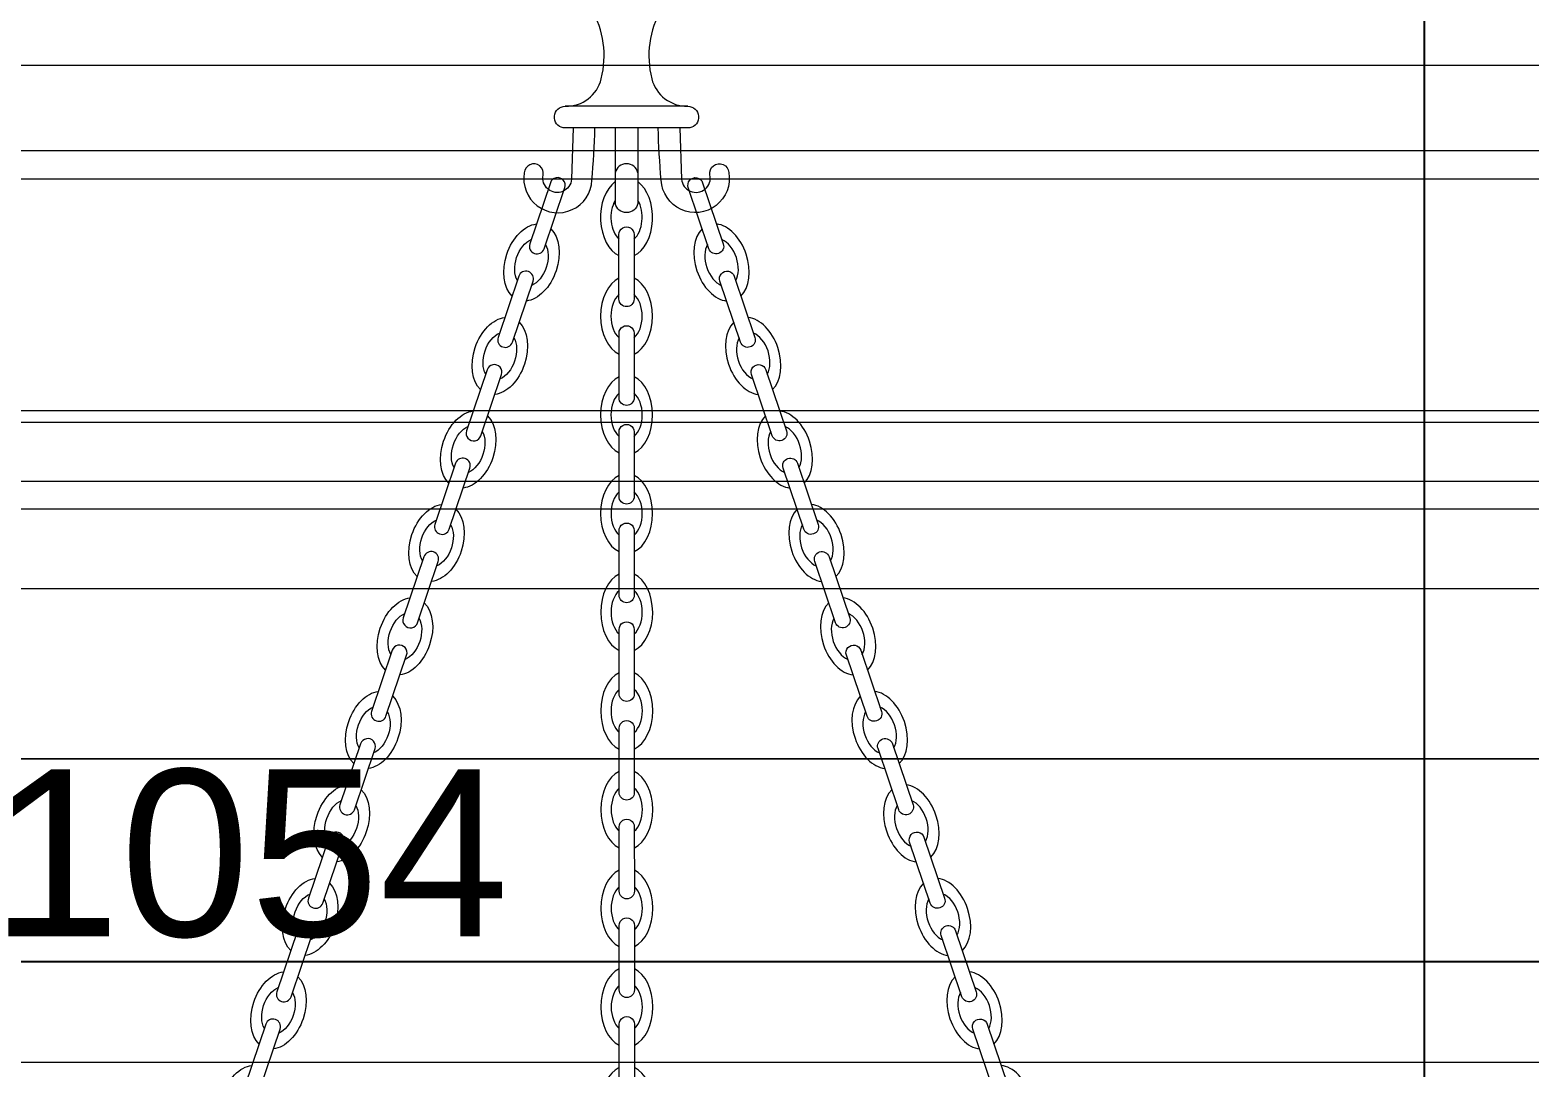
# Model space of a CAD drawing. Header units: inches. Extents: x 230831 to 416194, y 441295 to 526666.
# Drawn here: x 257792.5 to 258188.3, y 452335.7 to 452609.5 of the extents above; entities that cross this region are included whole.
import ezdxf

# ---------------------------------------------------------------- set-up
doc = ezdxf.new("R2010")
doc.units = ezdxf.units.IN
doc.header["$MEASUREMENT"] = 0
for name, color, linetype in [('A-DIMESNION-1', 7, 'Continuous'), ('CQ Grg Gypsum', 41, 'Continuous'), ('CQ Light Elevation', 4, 'Continuous'), ('CQ section wall', 3, 'Continuous'), ('CQ SPOT DETAIL DIMENSION', 9, 'Continuous'), ('xref grd floor$2$CQ Wall hatch_CHB', 8, 'Continuous')]:
    doc.layers.add(name, color=color, linetype=linetype)
doc.layers.add('CQ gypsum 2', color=42, linetype='Continuous', lineweight=0)
doc.layers.add('CQ Gypsum Hatch', color=8, linetype='Continuous', lineweight=20)
doc.styles.get("Standard").update_dxf_attribs({"font": 'arial.ttf'})
doc.dimstyles.new('chester 15', dxfattribs={"dimscale": 0.15, "dimtxt": 150, "dimasz": 100, "dimexe": 100, "dimexo": 0, "dimgap": 80, "dimtad": 1, "dimdec": 0, "dimzin": 0, "dimdsep": 46, "dimtxsty": 'Standard', "dimblk": 'DOT', "dimcen": 100, "dimclrd": 1, "dimclre": 1, "dimclrt": 3, "dimadec": 0, "dimazin": 0, "dimtfac": 1, "dimtdec": 0, "dimtofl": 0, "dimtmove": 0, "dimatfit": 3, "dimfxl": 1, "dimtolj": 1, "dimtzin": 0, "dimlwd": -1, "dimarcsym": 0})
doc.dimstyles.new('CQ Anno', dxfattribs={"dimscale": 40, "dimtxt": 2.2, "dimasz": 200, "dimexe": 1, "dimexo": 0.5, "dimgap": 0.5, "dimtad": 1, "dimrnd": 1, "dimdsep": 46, "dimtxsty": 'Standard', "dimblk": 'DOTSMALL', "dimcen": 0.0025, "dimdle": 0.5, "dimclrd": 8, "dimclre": 8, "dimclrt": 53, "dimazin": 2, "dimtfac": 1, "dimtix": 1, "dimtmove": 1, "dimatfit": 0, "dimfxl": 50, "dimtolj": 1, "dimtzin": 0, "dimlwd": -1, "dimarcsym": 1})

# ---------------------------------------------------------------- blocks, each defined once
blk = doc.blocks.new('section c and d')
at = {"layer": 'xref grd floor$2$CQ Wall hatch_CHB', "extrusion": (-2.772420434295382e-08, -3.397086406510971e-09, 0.9999999999999997)}
h = blk.add_hatch(dxfattribs=at)
h.set_pattern_fill('AR-CONC', color=256, scale=10, angle=-13.97142328298568, style=0)
h.set_pattern_definition([(36.02857671701432, (-139.3556818018742, 1.243151257490035e-12), (68.08902030313811, -23.40695012282138), [7.5, -82.5]), (341.0285767170143, (-139.3556818018742, 1.243151257490035e-12), (4.696115536243854, 76.34393155101377), [6, -66]), (86.48002117701432, (-133.6815968482897, -1.95057909910514), (72.78513543292053, 52.93698073081792), [6.374019199999999, -70.1142112]), (32.21277671701431, (-134.5269233425438, 19.40832532037465), (99.57057156855136, -41.82951326026698), [11.25, -123.75]), (82.66421220701432, (-126.2293796823606, 15.92253007405553), (114.2200327004979, 71.963769638355), [9.5610342, -105.171376]), (337.2127407070143, (-134.5269233425438, 19.40832532037465), (114.2200326282029, 71.96376960434766), [9, -99.0000001]), (7.028576717014317, (-126.0299502971898, 12.14186476061622), (48.20408439676903, -53.482391937558), [7.5, -82.5]), (312.0285767170143, (-126.0299502971898, 12.14186476061622), (41.11958765836167, 64.49518506525843), [6, -66]), (57.48002145701431, (-122.0129432920685, 7.684998795660059), (89.32367130771905, 11.0127931513372), [6.374019000000001, -70.1142112]), (23.52857671701431, (-139.3556818018742, 1.243151257490035e-12), (9.217332202968066, 32.01097604041664), [0, -65.19999999999999, 0, -67, 0, -66.25]), (353.5285767170143, (-139.3556818018742, 1.243151257490035e-12), (35.05129027384105, 31.92285780031193), [0, -38.2, 0, -63.7, 0, -25.25]), (313.5285767170143, (-160.9959645340905, 5.384065682154374), (51.25843738430945, -15.07725946313946), [0, -25, 0, -78, 0, -103.5]), (303.5285767170143, (-170.7001271942772, 7.798444911819455), (59.01024838598841, -4.365975426402727), [0, -32.5, 0, -51.8, 0, -73.5])])
h.paths.add_polyline_path([(248875.6379114118, 453817.1762365347), (248875.6379114118, 453567.1762365347), (245808.1390208977, 453567.1762365347), (245808.1390208977, 453817.1762365347)])
h.paths.add_polyline_path([(248875.6379114117, 449317.1762365347), (248875.6379114118, 449117.1762365347), (245808.1390208977, 449117.1762365347), (245808.1390208977, 449317.1762365347)])
blk = doc.blocks.new('gf-19 section ceiling c and d')
at = {"layer": 'CQ Gypsum Hatch'}
h = blk.add_hatch(dxfattribs=at)
h.set_pattern_fill('ANSI31', color=256, scale=50, angle=166.0285767170143, style=0)
h.set_pattern_definition([(211.0285767170143, (40770.3055148228, 22438.25428829005), (3.221659560689484, -5.355689467754646), [])])
h.paths.add_polyline_path([(290580.2555056186, 477757.3129620503), (290560.2553744273, 477757.3129620503), (290560.2553744273, 477712.313894068), (290580.2555056186, 477712.313894068)])
h.paths.add_polyline_path([(292014.2551291987, 477757.3130545883), (291994.2549980073, 477757.3130545883), (291994.2549980073, 477712.313986606), (292014.2551291987, 477712.313986606)])
edge = h.paths.add_edge_path()
edge.add_arc((291752.7471168555, 477995.3529881806), 175, 0, 90)
edge.add_line((291752.8011449613, 478170.3529798404), (290821.7400454096, 478170.3521139577))
edge.add_line((291927.747123278, 477757.3138323158), (291927.7471168555, 477995.3529881805))
edge.add_arc((290821.7630173567, 477995.3521154653), 175, 90, 180)
edge.add_line((291994.2551219355, 477757.3138347645), (291927.747123278, 477757.3138323158))
edge.add_line((290646.7630173565, 477995.3521154653), (290646.763010934, 477757.3129596008))
edge.add_line((291994.2551313417, 477732.3138178333), (291994.2551219355, 477757.3138347645))
edge.add_line((290646.763010934, 477757.3129596008), (290580.2550122765, 477757.3129620494))
edge.add_line((291974.2551699805, 477732.3138178333), (291994.2551313417, 477732.3138178333))
edge.add_line((290580.2550122765, 477757.3129620494), (290580.2550028701, 477732.3129451182))
edge.add_line((291974.2551814603, 477712.3138063534), (291974.2551699805, 477732.3138178333))
edge.add_line((290580.2550028701, 477732.3129451182), (290600.2549642314, 477732.3129451182))
edge.add_line((291854.2471168548, 477712.3137449707), (291974.2551814603, 477712.3138063534))
edge.add_line((290600.2549642314, 477732.3129451182), (290600.2549527514, 477712.3129336383))
edge.add_line((291854.2471168548, 477757.3128866703), (291854.2471168548, 477712.3137449707))
edge.add_line((290600.2549527514, 477712.3129336383), (290720.263017357, 477712.3128722555))
edge.add_line((291805.2471168548, 477757.3128866703), (291854.2471168548, 477757.3128866703))
edge.add_line((290720.263017357, 477712.3128722555), (290720.2630173571, 477757.3120139552))
edge.add_arc((291784.2471168549, 477757.3128866702), 21, 0, 90)
edge.add_line((290720.2630173571, 477757.3120139552), (290769.2630173571, 477757.3120139552))
edge.add_line((291784.2471168548, 477787.3128866702), (291784.2471168548, 477778.3128866703))
edge.add_arc((290790.2630173573, 477757.3120139551), 21, 90, 180)
edge.add_arc((291779.3952927669, 477793.4196155958), 7.799508648182383, 90, 308.4673023821645)
edge.add_line((290790.2630173571, 477778.3120139552), (290790.2630173571, 477787.3120139551))
edge.add_line((291779.3952927667, 477804.2191242441), (291779.3952927667, 477801.2191242441))
edge.add_arc((290795.1148414453, 477793.4187428809), 7.799508648181451, 231.5326976178355, 450)
edge.add_arc((291777.2430252191, 477822.1859743472), 18.09530210375607, 205.7714928755903, 276.8309702002142)
edge.add_line((290795.1148414451, 477801.218251529), (290795.1148414451, 477804.2182515291))
edge.add_arc((291810.2235897614, 477835.0775454859), 53.47024035375843, 186.1635720925549, 202.8448179763401)
edge.add_arc((290797.2671089932, 477822.1851016322), 18.09530210375609, 263.1690297997858, 334.2285071244098)
edge.add_arc((291424.7263009643, 477801.7131326919), 333.4821786609713, 4.751447810051713, 6.568657365061795)
edge.add_arc((290764.286544451, 477835.0766727708), 53.4702403537582, 337.1551820236599, 353.8364279007361)
edge.add_arc((291720.3174680364, 477835.7764859581), 35.93479784867265, 6.527251482222313, 25.39668080517357)
edge.add_arc((291149.783833248, 477801.7122599771), 333.4821786609695, 173.4313426349382, 175.2485521899483)
edge.add_arc((291728.4574426022, 477837.4168631438), 27.95025194104338, 29.51902534285031, 91.82174081811998)
edge.add_arc((290854.1926661761, 477835.7756132432), 35.93479784867079, 154.6033191948264, 173.4727485177777)
edge.add_line((291727.5689035773, 477872.8529881787), (291727.5689035773, 477865.3529881787))
edge.add_arc((290846.0526916102, 477837.4159904285), 27.9502519410429, 88.17825918188002, 150.4809746571497)
edge.add_line((291718.5689035773, 477872.8529881785), (291727.5689035773, 477872.8529881787))
edge.add_line((290846.9412306349, 477865.3521154635), (290846.9412306349, 477872.8521154635))
edge.add_line((291718.5689035773, 477895.3529881802), (291718.5689035773, 477872.8529881785))
edge.add_line((290846.9412306349, 477872.8521154635), (290855.9412306349, 477872.8521154635))
edge.add_line((291757.6407549444, 477895.3529881787), (291718.5689035773, 477895.3529881802))
edge.add_line((290855.9412306349, 477872.8521154635), (290855.9412306349, 477895.3521154653))
edge.add_line((291814.2471168549, 477820.3529881787), (291757.6407549444, 477895.3529881787))
edge.add_line((290855.9412306349, 477895.3521154653), (290816.8693792678, 477895.3521154635))
edge.add_line((291902.7471168553, 477820.3529881787), (291814.2471168549, 477820.3529881787))
edge.add_line((290816.8693792678, 477895.3521154635), (290760.2630173571, 477820.3521154636))
edge.add_line((291902.7471168555, 477995.3529881805), (291902.7471168553, 477820.3529881787))
edge.add_line((290760.2630173571, 477820.3521154636), (290671.7630173566, 477820.3521154636))
edge.add_arc((291752.7471168555, 477995.3529881806), 150, 0, 90)
edge.add_line((290671.7630173566, 477820.3521154636), (290671.7630173566, 477995.3521154653))
edge.add_arc((290821.7630173567, 477995.3521154653), 150, 90, 180)
edge.add_line((290821.7149702583, 478145.3521077702), (291753.0815824123, 478145.3526152893))
blk = doc.blocks.new('pendant arabic')
at = {"color": 40, "lineweight": 0}
for p, q in [((31615.27504649518, -8860.28510807523), (31647.57344148869, -8860.285108075228)), ((31617.32286304193, -8865.958391160128), (31616.88104109713, -8879.488013744798)), ((31628.42424399193, -8865.992643064059), (31628.42424399193, -8885.96752095663)), ((31634.42424399193, -8865.992643064059), (31634.42424399193, -8885.96752095663)), ((31645.5256665404, -8865.992643064059), (31645.93462416172, -8879.523298908418))]:
    blk.add_line(p, q, dxfattribs=at)
blk.add_lwpolyline([(31631.42424399194, -8865.992643064059), (31648.09943985246, -8865.992643064059, 0.9120790362210873), (31647.57344148869, -8860.285108075228, -0.3545759320272358), (31638.08395631751, -8853.025345978745, -0.1945492890554493), (31640.61090068572, -8834.666681459723, 1), (31640.61090068572, -8829.496800008896), (31637.42424399193, -8829.496800008896), (31637.42424399194, -8813.21957355413, 1.000000000000303), (31625.42424399193, -8813.219573554128), (31625.42424399193, -8829.496800008896), (31622.23758729815, -8829.496800008897, 1), (31622.23758729815, -8834.666681459725, -0.1945492890554493), (31624.76453166636, -8853.025345978747, -0.3457835556996239), (31615.28203707719, -8860.285116565192, 0.9131920532833884), (31614.74904813141, -8865.992643064063)], format="xyb", close=True, dxfattribs=at)
for points in [[(31617.32286304193, -8865.958391160128), (31616.88104109713, -8879.488013744798, -1.075039471777371), (31609.40529978342, -8878.392890973155, 1.060135058402942), (31604.43121396298, -8877.755557008071, 1.065086438615604), (31622.27540644352, -8879.798467958919, 0.0126124572499621), (31623.08667065715, -8865.972391305604, 1.437173750708366)], [(31645.5256665404, -8865.992643064059), (31645.93462416172, -8879.523298908418, 1.075039471777371), (31653.41300344054, -8878.446337703654, -1.060135058402942), (31658.38862265149, -8877.82108751389, -1.065086438615604), (31640.53952064508, -8879.820649465983, -0.0126124572499621), (31639.7618419222, -8865.992643064059, -1.437173750708366)], [(31628.42424399193, -8877.808314594266, 0.4843141585705287), (31628.42424399193, -8877.808314594266, -0.7902306615084166), (31634.42424399193, -8877.808314594266, -8.534281865494064)], [(31609.67710951302, -8897.872533168085), (31615.13124474946, -8881.751019732439, 1.000000000000588), (31611.34221125202, -8880.469136291847), (31605.88807601558, -8896.590649727495, 0.9999999999995668), (31609.67710951302, -8897.872533168087, 0.4470311487342248)], [(31653.1713784709, -8897.872533168085), (31647.71724323446, -8881.751019732439, -1.000000000000588), (31651.5062767319, -8880.469136291847), (31656.96041196834, -8896.590649727495, -0.9999999999995668), (31653.1713784709, -8897.872533168087, -0.4470311487342248)], [(31628.42424399193, -8885.96752095663, -0.4843141585705287), (31628.42424399193, -8885.96752095663, 0.7902306615084166), (31634.42424399193, -8885.96752095663, 8.534281865494064)], [(31633.40838847642, -8911.149001410511), (31633.41407896418, -8894.129872341975, 1.000000000000588), (31629.41407918778, -8894.128534908687), (31629.40838870001, -8911.147663977219, 0.9999999999995668), (31633.40838847642, -8911.149001410511, 0.4470311487342248)], [(31633.40838847642, -8911.149001410511), (31633.41407896418, -8894.129872341975, 1.000000000000588), (31629.41407918778, -8894.128534908687), (31629.40838870001, -8911.147663977219, 0.9999999999995668), (31633.40838847642, -8911.149001410511, 0.4470311487342248)], [(31601.33260592134, -8922.5374930445), (31606.78674115778, -8906.415979608853, 1.000000000000588), (31602.99770766034, -8905.134096168262), (31597.5435724239, -8921.25560960391, 0.9999999999995668), (31601.33260592134, -8922.537493044501, 0.4470311487342248)], [(31601.33260592134, -8922.5374930445), (31606.78674115778, -8906.415979608853, 1.000000000000588), (31602.99770766034, -8905.134096168262), (31597.5435724239, -8921.25560960391, 0.9999999999995668), (31601.33260592134, -8922.537493044501, 0.4470311487342248)], [(31661.51588206259, -8922.5374930445), (31656.06174682614, -8906.415979608853, -1.000000000000588), (31659.85078032359, -8905.134096168262), (31665.30491556002, -8921.25560960391, -0.9999999999995668), (31661.51588206259, -8922.537493044501, -0.4470311487342248)], [(31661.51588206259, -8922.5374930445), (31656.06174682614, -8906.415979608853, -1.000000000000588), (31659.85078032359, -8905.134096168262), (31665.30491556002, -8921.25560960391, -0.9999999999995668), (31661.51588206259, -8922.537493044501, -0.4470311487342248)], [(31633.39968236748, -8937.187259994764), (31633.40537285525, -8920.168130926224, 1.000000000000588), (31629.40537307884, -8920.16679349294), (31629.39968259108, -8937.185922561475, 0.9999999999995668), (31633.39968236748, -8937.187259994764, 0.4470311487342248)], [(31633.39968236748, -8937.187259994764), (31633.40537285525, -8920.168130926224, 1.000000000000588), (31629.40537307884, -8920.16679349294), (31629.39968259108, -8937.185922561475, 0.9999999999995668), (31633.39968236748, -8937.187259994764, 0.4470311487342248)], [(31592.98810232965, -8947.202452920914), (31598.44223756609, -8931.080939485268, 1.000000000000588), (31594.65320406865, -8929.799056044676), (31589.19906883221, -8945.920569480324, 0.9999999999995668), (31592.98810232965, -8947.202452920916, 0.4470311487342248)], [(31592.98810232965, -8947.202452920914), (31598.44223756609, -8931.080939485268, 1.000000000000588), (31594.65320406865, -8929.799056044676), (31589.19906883221, -8945.920569480324, 0.9999999999995668), (31592.98810232965, -8947.202452920916, 0.4470311487342248)], [(31669.86038565427, -8947.202452920914), (31664.40625041783, -8931.080939485268, -1.000000000000588), (31668.19528391527, -8929.799056044676), (31673.64941915171, -8945.920569480324, -0.9999999999995668), (31669.86038565427, -8947.202452920916, -0.4470311487342248)], [(31669.86038565427, -8947.202452920914), (31664.40625041783, -8931.080939485268, -1.000000000000588), (31668.19528391527, -8929.799056044676), (31673.64941915171, -8945.920569480324, -0.9999999999995668), (31669.86038565427, -8947.202452920916, -0.4470311487342248)], [(31633.39097625855, -8963.225518579016), (31633.39666674632, -8946.206389510477, 1.000000000000588), (31629.3966669699, -8946.205052077192), (31629.39097648215, -8963.224181145728, 0.9999999999995668), (31633.39097625855, -8963.225518579016, 0.4470311487342248)], [(31633.39097625855, -8963.225518579016), (31633.39666674632, -8946.206389510477, 1.000000000000588), (31629.3966669699, -8946.205052077192), (31629.39097648215, -8963.224181145728, 0.9999999999995668), (31633.39097625855, -8963.225518579016, 0.4470311487342248)], [(31584.64359873797, -8971.867412797328), (31590.09773397441, -8955.745899361682, 1.000000000000588), (31586.30870047697, -8954.46401592109), (31580.85456524053, -8970.585529356738, 0.9999999999995668), (31584.64359873797, -8971.86741279733, 0.4470311487342248)], [(31584.64359873797, -8971.867412797328), (31590.09773397441, -8955.745899361682, 1.000000000000588), (31586.30870047697, -8954.46401592109), (31580.85456524053, -8970.585529356738, 0.9999999999995668), (31584.64359873797, -8971.86741279733, 0.4470311487342248)], [(31678.20488924596, -8971.867412797328), (31672.75075400951, -8955.745899361682, -1.000000000000588), (31676.53978750696, -8954.46401592109), (31681.99392274339, -8970.585529356738, -0.9999999999995668), (31678.20488924596, -8971.86741279733, -0.4470311487342248)], [(31678.20488924596, -8971.867412797328), (31672.75075400951, -8955.745899361682, -1.000000000000588), (31676.53978750696, -8954.46401592109), (31681.99392274339, -8970.585529356738, -0.9999999999995668), (31678.20488924596, -8971.86741279733, -0.4470311487342248)], [(31633.38227014962, -8989.263777163269), (31633.38796063738, -8972.244648094733, 1.000000000000588), (31629.38796086097, -8972.243310661444), (31629.38227037321, -8989.262439729977, 0.9999999999995668), (31633.38227014962, -8989.263777163269, 0.4470311487342248)], [(31633.38227014962, -8989.263777163269), (31633.38796063738, -8972.244648094733, 1.000000000000588), (31629.38796086097, -8972.243310661444), (31629.38227037321, -8989.262439729977, 0.9999999999995668), (31633.38227014962, -8989.263777163269, 0.4470311487342248)], [(31576.29909514628, -8996.532372673742), (31581.75323038272, -8980.410859238096, 1.000000000000588), (31577.96419688528, -8979.128975797505), (31572.51006164885, -8995.250489233153, 0.9999999999995668), (31576.29909514628, -8996.532372673744, 0.4470311487342248)], [(31576.29909514628, -8996.532372673742), (31581.75323038272, -8980.410859238096, 1.000000000000588), (31577.96419688528, -8979.128975797505), (31572.51006164885, -8995.250489233153, 0.9999999999995668), (31576.29909514628, -8996.532372673744, 0.4470311487342248)], [(31686.54939283764, -8996.532372673742), (31681.0952576012, -8980.410859238096, -1.000000000000588), (31684.88429109864, -8979.128975797505), (31690.33842633508, -8995.250489233153, -0.9999999999995668), (31686.54939283764, -8996.532372673744, -0.4470311487342248)], [(31686.54939283764, -8996.532372673742), (31681.0952576012, -8980.410859238096, -1.000000000000588), (31684.88429109864, -8979.128975797505), (31690.33842633508, -8995.250489233153, -0.9999999999995668), (31686.54939283764, -8996.532372673744, -0.4470311487342248)], [(31633.37356404069, -9015.302035747522), (31633.37925452845, -8998.28290667899, 1.000000000000588), (31629.37925475204, -8998.281569245697), (31629.37356426428, -9015.300698314233, 0.9999999999995668), (31633.37356404069, -9015.302035747522, 0.4470311487342248)], [(31633.37356404069, -9015.302035747522), (31633.37925452845, -8998.28290667899, 1.000000000000588), (31629.37925475204, -8998.281569245697), (31629.37356426428, -9015.300698314233, 0.9999999999995668), (31633.37356404069, -9015.302035747522, 0.4470311487342248)], [(31567.9545915546, -9021.197332550157), (31573.40872679104, -9005.07581911451, 1.000000000000588), (31569.6196932936, -9003.793935673919), (31564.16555805716, -9019.915449109567, 0.9999999999995668), (31567.9545915546, -9021.197332550159, 0.4470311487342248)], [(31567.9545915546, -9021.197332550157), (31573.40872679104, -9005.07581911451, 1.000000000000588), (31569.6196932936, -9003.793935673919), (31564.16555805716, -9019.915449109567, 0.9999999999995668), (31567.9545915546, -9021.197332550159, 0.4470311487342248)], [(31694.89389642933, -9021.197332550157), (31689.43976119288, -9005.07581911451, -1.000000000000588), (31693.22879469033, -9003.793935673919), (31698.68292992676, -9019.915449109567, -0.9999999999995668), (31694.89389642933, -9021.197332550159, -0.4470311487342248)], [(31694.89389642933, -9021.197332550157), (31689.43976119288, -9005.07581911451, -1.000000000000588), (31693.22879469033, -9003.793935673919), (31698.68292992676, -9019.915449109567, -0.9999999999995668), (31694.89389642933, -9021.197332550159, -0.4470311487342248)], [(31633.36485793175, -9041.340294331774), (31633.37054841952, -9024.321165263242, 1.000000000000588), (31629.37054864311, -9024.31982782995), (31629.36485815535, -9041.33895689849, 0.9999999999995668), (31633.36485793175, -9041.340294331778, 0.4470311487342248)], [(31633.36485793175, -9041.340294331774), (31633.37054841952, -9024.321165263242, 1.000000000000588), (31629.37054864311, -9024.31982782995), (31629.36485815535, -9041.33895689849, 0.9999999999995668), (31633.36485793175, -9041.340294331778, 0.4470311487342248)], [(31559.61008796291, -9045.862292426571), (31565.06422319936, -9029.740778990925, 1.000000000000588), (31561.27518970191, -9028.458895550333), (31555.82105446548, -9044.580408985981, 0.9999999999995668), (31559.61008796291, -9045.862292426573, 0.4470311487342248)], [(31559.61008796291, -9045.862292426571), (31565.06422319936, -9029.740778990925, 1.000000000000588), (31561.27518970191, -9028.458895550333), (31555.82105446548, -9044.580408985981, 0.9999999999995668), (31559.61008796291, -9045.862292426573, 0.4470311487342248)], [(31703.23840002101, -9045.862292426571), (31697.78426478457, -9029.740778990925, -1.000000000000588), (31701.57329828201, -9028.458895550333), (31707.02743351845, -9044.580408985981, -0.9999999999995668), (31703.23840002101, -9045.862292426573, -0.4470311487342248)], [(31703.23840002101, -9045.862292426571), (31697.78426478457, -9029.740778990925, -1.000000000000588), (31701.57329828201, -9028.458895550333), (31707.02743351845, -9044.580408985981, -0.9999999999995668), (31703.23840002101, -9045.862292426573, -0.4470311487342248)], [(31551.26558437123, -9070.527252302985), (31556.71971960767, -9054.40573886734, 1.000000000000588), (31552.93068611023, -9053.123855426747), (31547.47655087379, -9069.245368862395, 0.9999999999995668), (31551.26558437123, -9070.527252302987, 0.4470311487342248)], [(31551.26558437123, -9070.527252302985), (31556.71971960767, -9054.40573886734, 1.000000000000588), (31552.93068611023, -9053.123855426747), (31547.47655087379, -9069.245368862395, 0.9999999999995668), (31551.26558437123, -9070.527252302987, 0.4470311487342248)], [(31633.35615182282, -9067.378552916027), (31633.36184231059, -9050.35942384749, 1.000000000000588), (31629.36184253417, -9050.358086414206), (31629.35615204642, -9067.377215482742, 0.9999999999995668), (31633.35615182282, -9067.37855291603, 0.4470311487342248)], [(31633.35615182282, -9067.378552916027), (31633.36184231059, -9050.35942384749, 1.000000000000588), (31629.36184253417, -9050.358086414206), (31629.35615204642, -9067.377215482742, 0.9999999999995668), (31633.35615182282, -9067.37855291603, 0.4470311487342248)], [(31711.5829036127, -9070.527252302985), (31706.12876837625, -9054.40573886734, -1.000000000000588), (31709.9178018737, -9053.123855426747), (31715.37193711013, -9069.245368862395, -0.9999999999995668), (31711.5829036127, -9070.527252302987, -0.4470311487342248)], [(31711.5829036127, -9070.527252302985), (31706.12876837625, -9054.40573886734, -1.000000000000588), (31709.9178018737, -9053.123855426747), (31715.37193711013, -9069.245368862395, -0.9999999999995668), (31711.5829036127, -9070.527252302987, -0.4470311487342248)], [(31633.34744571389, -9093.41681150028), (31633.35313620165, -9076.397682431747, 1.000000000000588), (31629.35313642523, -9076.396344998459), (31629.34744593749, -9093.415474066991, 0.9999999999995668), (31633.34744571389, -9093.416811500283, 0.4470311487342248)], [(31633.34744571389, -9093.41681150028), (31633.35313620165, -9076.397682431747, 1.000000000000588), (31629.35313642523, -9076.396344998459), (31629.34744593749, -9093.415474066991, 0.9999999999995668), (31633.34744571389, -9093.416811500283, 0.4470311487342248)], [(31542.92108077954, -9095.1922121794), (31548.37521601599, -9079.070698743753, 1.000000000000588), (31544.58618251854, -9077.788815303162), (31539.13204728211, -9093.91032873881, 0.9999999999995668), (31542.92108077954, -9095.192212179401, 0.4470311487342248)], [(31542.92108077954, -9095.1922121794), (31548.37521601599, -9079.070698743753, 1.000000000000588), (31544.58618251854, -9077.788815303162), (31539.13204728211, -9093.91032873881, 0.9999999999995668), (31542.92108077954, -9095.192212179401, 0.4470311487342248)], [(31719.92740720438, -9095.1922121794), (31714.47327196794, -9079.070698743753, -1.000000000000588), (31718.26230546538, -9077.788815303162), (31723.71644070182, -9093.91032873881, -0.9999999999995668), (31719.92740720438, -9095.192212179401, -0.4470311487342248)], [(31719.92740720438, -9095.1922121794), (31714.47327196794, -9079.070698743753, -1.000000000000588), (31718.26230546538, -9077.788815303162), (31723.71644070182, -9093.91032873881, -0.9999999999995668), (31719.92740720438, -9095.192212179401, -0.4470311487342248)], [(31534.57657718786, -9119.857172055814), (31540.0307124243, -9103.735658620168, 1.000000000000588), (31536.24167892686, -9102.453775179576), (31530.78754369042, -9118.575288615224, 0.9999999999995668), (31534.57657718786, -9119.857172055816, 0.4470311487342248)], [(31534.57657718786, -9119.857172055814), (31540.0307124243, -9103.735658620168, 1.000000000000588), (31536.24167892686, -9102.453775179576), (31530.78754369042, -9118.575288615224, 0.9999999999995668), (31534.57657718786, -9119.857172055816, 0.4470311487342248)], [(31633.33873960495, -9119.455070084532), (31633.34443009271, -9102.435941016, 1.000000000000588), (31629.34443031631, -9102.434603582711), (31629.33873982855, -9119.453732651247, 0.9999999999995668), (31633.33873960495, -9119.455070084536, 0.4470311487342248)], [(31633.33873960495, -9119.455070084532), (31633.34443009271, -9102.435941016, 1.000000000000588), (31629.34443031631, -9102.434603582711), (31629.33873982855, -9119.453732651247, 0.9999999999995668), (31633.33873960495, -9119.455070084536, 0.4470311487342248)], [(31728.27191079607, -9119.857172055814), (31722.81777555962, -9103.735658620168, -1.000000000000588), (31726.60680905707, -9102.453775179576), (31732.0609442935, -9118.575288615224, -0.9999999999995668), (31728.27191079607, -9119.857172055816, -0.4470311487342248)], [(31728.27191079607, -9119.857172055814), (31722.81777555962, -9103.735658620168, -1.000000000000588), (31726.60680905707, -9102.453775179576), (31732.0609442935, -9118.575288615224, -0.9999999999995668), (31728.27191079607, -9119.857172055816, -0.4470311487342248)]]:
    blk.add_lwpolyline(points, format="xyb", dxfattribs=at)
at = {"color": 40, "lineweight": 0, "extrusion": (0, 0, -1)}
for centre, major_axis, ratio, start_param, end_param in [((31631.41558688655, -8889.619638867469), (0.003513960527724052, 10.50956442247378), 0.6528239518386071, 3.437394667561093, 5.831525256568614), ((31631.41558688655, -8889.619638867469), (0.003513960527724052, 10.50956442247378), 0.6528239518386071, 0.4534417901974329, 2.84579063961637), ((31606.33740858667, -8901.50331466817), (2.086125897923921, 6.166239969103117), 0.6335507900912251, 3.647898170748014, 5.776879790019371), ((31606.33740858667, -8901.50331466817), (2.086125897923921, 6.166239969103117), 0.6335507900912251, 0.5063055171605713, 2.635287136425523), ((31631.40688077763, -8915.657897451722), (0.003513960527724052, 10.50956442247378), 0.6528239518386071, 3.437394667561093, 5.987383293206163), ((31631.40688077763, -8915.657897451722), (0.003513960527724052, 10.50956442247378), 0.6528239518386071, 0.2958020139707631, 2.84579063961637), ((31597.99290499499, -8926.168274544585), (2.086125897923921, 6.166239969103117), 0.6335507900912251, 3.647898170748014, 5.776879790019371), ((31597.99290499499, -8926.168274544585), (2.086125897923921, 6.166239969103117), 0.6335507900912251, 0.5063055171605713, 2.635287136425523), ((31631.39817466868, -8941.696156035978), (0.003513960527724052, 10.50956442247378), 0.6528239518386071, 3.437394667561093, 5.987383293206163), ((31631.39817466868, -8941.696156035978), (0.003513960527724052, 10.50956442247378), 0.6528239518386071, 0.2958020139707631, 2.84579063961637), ((31589.6484014033, -8950.833234421), (2.086125897923921, 6.166239969103117), 0.6335507900912251, 3.647898170748014, 5.776879790019371), ((31589.6484014033, -8950.833234421), (2.086125897923921, 6.166239969103117), 0.6335507900912251, 0.5063055171605713, 2.635287136425523), ((31631.38946855976, -8967.73441462023), (0.003513960527724052, 10.50956442247378), 0.6528239518386071, 3.437394667561093, 5.987383293206163), ((31631.38946855976, -8967.73441462023), (0.003513960527724052, 10.50956442247378), 0.6528239518386071, 0.2958020139707631, 2.84579063961637), ((31581.30389781162, -8975.498194297414), (2.086125897923921, 6.166239969103117), 0.6335507900912251, 3.647898170748014, 5.776879790019371), ((31581.30389781162, -8975.498194297414), (2.086125897923921, 6.166239969103117), 0.6335507900912251, 0.5063055171605713, 2.635287136425523), ((31631.38076245083, -8993.772673204483), (0.003513960527724052, 10.50956442247378), 0.6528239518386071, 3.437394667561093, 5.987383293206163), ((31631.38076245083, -8993.772673204483), (0.003513960527724052, 10.50956442247378), 0.6528239518386071, 0.2958020139707631, 2.84579063961637), ((31572.95939421994, -9000.163154173828), (2.086125897923921, 6.166239969103117), 0.6335507900912251, 3.647898170748014, 5.776879790019371), ((31572.95939421994, -9000.163154173828), (2.086125897923921, 6.166239969103117), 0.6335507900912251, 0.5063055171605713, 2.635287136425523), ((31631.3720563419, -9019.810931788736), (0.003513960527724052, 10.50956442247378), 0.6528239518386071, 3.437394667561093, 5.987383293206163), ((31631.3720563419, -9019.810931788736), (0.003513960527724052, 10.50956442247378), 0.6528239518386071, 0.2958020139707631, 2.84579063961637), ((31564.61489062825, -9024.828114050242), (2.086125897923921, 6.166239969103117), 0.6335507900912251, 3.647898170748014, 5.776879790019371), ((31564.61489062825, -9024.828114050242), (2.086125897923921, 6.166239969103117), 0.6335507900912251, 0.5063055171605713, 2.635287136425523), ((31631.36335023295, -9045.849190372988), (0.003513960527724052, 10.50956442247378), 0.6528239518386071, 3.437394667561093, 5.987383293206163), ((31631.36335023295, -9045.849190372988), (0.003513960527724052, 10.50956442247378), 0.6528239518386071, 0.2958020139707631, 2.84579063961637), ((31556.27038703657, -9049.493073926657), (2.086125897923921, 6.166239969103117), 0.6335507900912251, 3.647898170748014, 5.776879790019371), ((31556.27038703657, -9049.493073926657), (2.086125897923921, 6.166239969103117), 0.6335507900912251, 0.5063055171605713, 2.635287136425523), ((31631.35464412403, -9071.887448957244), (0.003513960527724052, 10.50956442247378), 0.6528239518386071, 3.437394667561093, 5.987383293206163), ((31631.35464412403, -9071.887448957244), (0.003513960527724052, 10.50956442247378), 0.6528239518386071, 0.2958020139707631, 2.84579063961637), ((31547.92588344488, -9074.15803380307), (2.086125897923921, 6.166239969103117), 0.6335507900912251, 3.647898170748014, 5.776879790019371), ((31547.92588344488, -9074.15803380307), (2.086125897923921, 6.166239969103117), 0.6335507900912251, 0.5063055171605713, 2.635287136425523), ((31631.3459380151, -9097.925707541497), (0.003513960527724052, 10.50956442247378), 0.6528239518386071, 3.437394667561093, 5.987383293206163), ((31631.3459380151, -9097.925707541497), (0.003513960527724052, 10.50956442247378), 0.6528239518386071, 0.2958020139707631, 2.84579063961637), ((31539.5813798532, -9098.822993679485), (2.086125897923921, 6.166239969103117), 0.6335507900912251, 3.647898170748014, 5.776879790019371), ((31539.5813798532, -9098.822993679485), (2.086125897923921, 6.166239969103117), 0.6335507900912251, 0.5063055171605713, 2.635287136425523), ((31631.33723190617, -9123.96396612575), (0.003513960527724052, 10.50956442247378), 0.6528239518386071, 3.437394667561093, 5.987383293206163), ((31631.33723190617, -9123.96396612575), (0.003513960527724052, 10.50956442247378), 0.6528239518386071, 0.2958020139707631, 2.84579063961637)]:
    blk.add_ellipse(centre, major_axis=major_axis, ratio=ratio, start_param=start_param, end_param=end_param, dxfattribs=at)
at = {"color": 40, "lineweight": 0, "extrusion": (0, 0, -0.9999999999999999)}
for centre, major_axis, ratio, start_param, end_param in [((31631.41558688655, -8889.619638867469), (0.002176527235954139, 6.509564646063734), 0.6335507900912248, 3.647898170748014, 5.471150904961165), ((31631.41558688655, -8889.619638867469), (0.002176527235954139, 6.509564646063734), 0.6335507900912248, 0.8170971734641796, 2.635287136425523), ((31606.33740858668, -8901.50331466817), (3.368009338519188, 9.955273466544893), 0.6528239518386071, 3.437394667561093, 5.987383293206163), ((31606.33740858668, -8901.50331466817), (3.368009338519188, 9.955273466544893), 0.6528239518386071, 0.2958020139707631, 2.84579063961637), ((31631.40688077762, -8915.657897451729), (0.002176527235954139, 6.509564646063734), 0.6335507900912248, 3.647898170748014, 5.776879790019371), ((31631.40688077762, -8915.657897451729), (0.002176527235954139, 6.509564646063734), 0.6335507900912248, 0.5063055171605713, 2.635287136425523), ((31597.992904995, -8926.168274544585), (3.368009338519188, 9.955273466544893), 0.6528239518386071, 3.437394667561093, 5.987383293206163), ((31597.992904995, -8926.168274544585), (3.368009338519188, 9.955273466544893), 0.6528239518386071, 0.2958020139707631, 2.84579063961637), ((31631.39817466868, -8941.696156035978), (0.002176527235954139, 6.509564646063734), 0.6335507900912248, 3.647898170748014, 5.776879790019371), ((31631.39817466868, -8941.696156035978), (0.002176527235954139, 6.509564646063734), 0.6335507900912248, 0.5063055171605713, 2.635287136425523), ((31589.64840140331, -8950.833234421), (3.368009338519188, 9.955273466544893), 0.6528239518386071, 3.437394667561093, 5.987383293206163), ((31589.64840140331, -8950.833234421), (3.368009338519188, 9.955273466544893), 0.6528239518386071, 0.2958020139707631, 2.84579063961637), ((31631.38946855976, -8967.73441462023), (0.002176527235954139, 6.509564646063734), 0.6335507900912248, 3.647898170748014, 5.776879790019371), ((31631.38946855976, -8967.73441462023), (0.002176527235954139, 6.509564646063734), 0.6335507900912248, 0.5063055171605713, 2.635287136425523), ((31581.30389781163, -8975.498194297414), (3.368009338519188, 9.955273466544893), 0.6528239518386071, 3.437394667561093, 5.987383293206163), ((31581.30389781163, -8975.498194297414), (3.368009338519188, 9.955273466544893), 0.6528239518386071, 0.2958020139707631, 2.84579063961637), ((31631.38076245081, -8993.77267320449), (0.002176527235954139, 6.509564646063734), 0.6335507900912248, 3.647898170748014, 5.776879790019371), ((31631.38076245081, -8993.77267320449), (0.002176527235954139, 6.509564646063734), 0.6335507900912248, 0.5063055171605713, 2.635287136425523), ((31572.95939421994, -9000.163154173828), (3.368009338519188, 9.955273466544893), 0.6528239518386071, 3.437394667561093, 5.987383293206163), ((31572.95939421994, -9000.163154173828), (3.368009338519188, 9.955273466544893), 0.6528239518386071, 0.2958020139707631, 2.84579063961637), ((31564.61489062826, -9024.828114050242), (3.368009338519188, 9.955273466544893), 0.6528239518386071, 3.437394667561093, 5.987383293206163), ((31564.61489062826, -9024.828114050242), (3.368009338519188, 9.955273466544893), 0.6528239518386071, 0.2958020139707631, 2.84579063961637), ((31631.37205634188, -9019.81093178874), (0.002176527235954139, 6.509564646063734), 0.6335507900912248, 3.647898170748014, 5.776879790019371), ((31631.37205634188, -9019.81093178874), (0.002176527235954139, 6.509564646063734), 0.6335507900912248, 0.5063055171605713, 2.635287136425523), ((31556.27038703657, -9049.493073926657), (3.368009338519188, 9.955273466544893), 0.6528239518386071, 3.437394667561093, 5.987383293206163), ((31556.27038703657, -9049.493073926657), (3.368009338519188, 9.955273466544893), 0.6528239518386071, 0.2958020139707631, 2.84579063961637), ((31631.36335023295, -9045.849190372992), (0.002176527235954139, 6.509564646063734), 0.6335507900912248, 3.647898170748014, 5.776879790019371), ((31631.36335023295, -9045.849190372992), (0.002176527235954139, 6.509564646063734), 0.6335507900912248, 0.5063055171605713, 2.635287136425523), ((31547.92588344489, -9074.15803380307), (3.368009338519188, 9.955273466544893), 0.6528239518386071, 3.437394667561093, 5.987383293206163), ((31547.92588344489, -9074.15803380307), (3.368009338519188, 9.955273466544893), 0.6528239518386071, 0.2958020139707631, 2.84579063961637), ((31631.35464412403, -9071.887448957244), (0.002176527235954139, 6.509564646063734), 0.6335507900912248, 3.647898170748014, 5.776879790019371), ((31631.35464412403, -9071.887448957244), (0.002176527235954139, 6.509564646063734), 0.6335507900912248, 0.5063055171605713, 2.635287136425523), ((31539.5813798532, -9098.822993679485), (3.368009338519188, 9.955273466544893), 0.6528239518386071, 3.437394667561093, 5.987383293206163), ((31539.5813798532, -9098.822993679485), (3.368009338519188, 9.955273466544893), 0.6528239518386071, 0.2958020139707631, 2.84579063961637), ((31631.34593801508, -9097.925707541497), (0.002176527235954139, 6.509564646063734), 0.6335507900912248, 3.647898170748014, 5.776879790019371), ((31631.34593801508, -9097.925707541497), (0.002176527235954139, 6.509564646063734), 0.6335507900912248, 0.5063055171605713, 2.635287136425523), ((31531.23687626152, -9123.4879535559), (3.368009338519188, 9.955273466544893), 0.6528239518386071, 3.437394667561093, 5.987383293206163)]:
    blk.add_ellipse(centre, major_axis=major_axis, ratio=ratio, start_param=start_param, end_param=end_param, dxfattribs=at)
at = {"color": 40, "lineweight": 0}
for centre, major_axis, ratio, start_param, end_param in [((31656.51107939724, -8901.50331466817), (-3.368009338519188, 9.955273466544893), 0.6528239518386071, 0.2958020139707631, 2.84579063961637), ((31656.51107939724, -8901.50331466817), (-3.368009338519188, 9.955273466544893), 0.6528239518386071, 3.437394667561093, 5.987383293206163), ((31656.51107939725, -8901.50331466817), (-2.086125897923921, 6.166239969103117), 0.6335507900912251, 0.5063055171605713, 2.635287136425523), ((31656.51107939725, -8901.50331466817), (-2.086125897923921, 6.166239969103117), 0.6335507900912251, 3.647898170748014, 5.776879790019371), ((31664.85558298893, -8926.168274544585), (-3.368009338519188, 9.955273466544893), 0.6528239518386071, 0.2958020139707631, 2.84579063961637), ((31664.85558298893, -8926.168274544585), (-3.368009338519188, 9.955273466544893), 0.6528239518386071, 3.437394667561093, 5.987383293206163), ((31664.85558298893, -8926.168274544585), (-2.086125897923921, 6.166239969103117), 0.6335507900912251, 3.647898170748014, 5.776879790019371), ((31664.85558298893, -8926.168274544585), (-2.086125897923921, 6.166239969103117), 0.6335507900912251, 0.5063055171605713, 2.635287136425523), ((31673.20008658061, -8950.833234421), (-3.368009338519188, 9.955273466544893), 0.6528239518386071, 3.437394667561093, 5.987383293206163), ((31673.20008658061, -8950.833234421), (-3.368009338519188, 9.955273466544893), 0.6528239518386071, 0.2958020139707631, 2.84579063961637), ((31673.20008658062, -8950.833234421), (-2.086125897923921, 6.166239969103117), 0.6335507900912251, 3.647898170748014, 5.776879790019371), ((31673.20008658062, -8950.833234421), (-2.086125897923921, 6.166239969103117), 0.6335507900912251, 0.5063055171605713, 2.635287136425523), ((31681.5445901723, -8975.498194297414), (-3.368009338519188, 9.955273466544893), 0.6528239518386071, 0.2958020139707631, 2.84579063961637), ((31681.5445901723, -8975.498194297414), (-3.368009338519188, 9.955273466544893), 0.6528239518386071, 3.437394667561093, 5.987383293206163), ((31681.5445901723, -8975.498194297414), (-2.086125897923921, 6.166239969103117), 0.6335507900912251, 0.5063055171605713, 2.635287136425523), ((31681.5445901723, -8975.498194297414), (-2.086125897923921, 6.166239969103117), 0.6335507900912251, 3.647898170748014, 5.776879790019371), ((31689.88909376398, -9000.163154173828), (-3.368009338519188, 9.955273466544893), 0.6528239518386071, 0.2958020139707631, 2.84579063961637), ((31689.88909376398, -9000.163154173828), (-3.368009338519188, 9.955273466544893), 0.6528239518386071, 3.437394667561093, 5.987383293206163), ((31689.88909376399, -9000.163154173828), (-2.086125897923921, 6.166239969103117), 0.6335507900912251, 0.5063055171605713, 2.635287136425523), ((31689.88909376399, -9000.163154173828), (-2.086125897923921, 6.166239969103117), 0.6335507900912251, 3.647898170748014, 5.776879790019371), ((31698.23359735567, -9024.828114050242), (-3.368009338519188, 9.955273466544893), 0.6528239518386071, 0.2958020139707631, 2.84579063961637), ((31698.23359735567, -9024.828114050242), (-3.368009338519188, 9.955273466544893), 0.6528239518386071, 3.437394667561093, 5.987383293206163), ((31698.23359735567, -9024.828114050242), (-2.086125897923921, 6.166239969103117), 0.6335507900912251, 0.5063055171605713, 2.635287136425523), ((31698.23359735567, -9024.828114050242), (-2.086125897923921, 6.166239969103117), 0.6335507900912251, 3.647898170748014, 5.776879790019371), ((31706.57810094735, -9049.493073926657), (-3.368009338519188, 9.955273466544893), 0.6528239518386071, 3.437394667561093, 5.987383293206163), ((31706.57810094735, -9049.493073926657), (-3.368009338519188, 9.955273466544893), 0.6528239518386071, 0.2958020139707631, 2.84579063961637), ((31706.57810094736, -9049.493073926657), (-2.086125897923921, 6.166239969103117), 0.6335507900912251, 3.647898170748014, 5.776879790019371), ((31706.57810094736, -9049.493073926657), (-2.086125897923921, 6.166239969103117), 0.6335507900912251, 0.5063055171605713, 2.635287136425523), ((31714.92260453904, -9074.15803380307), (-3.368009338519188, 9.955273466544893), 0.6528239518386071, 0.2958020139707631, 2.84579063961637), ((31714.92260453904, -9074.15803380307), (-3.368009338519188, 9.955273466544893), 0.6528239518386071, 3.437394667561093, 5.987383293206163), ((31714.92260453904, -9074.15803380307), (-2.086125897923921, 6.166239969103117), 0.6335507900912251, 0.5063055171605713, 2.635287136425523), ((31714.92260453904, -9074.15803380307), (-2.086125897923921, 6.166239969103117), 0.6335507900912251, 3.647898170748014, 5.776879790019371), ((31723.26710813072, -9098.822993679485), (-3.368009338519188, 9.955273466544893), 0.6528239518386071, 0.2958020139707631, 2.84579063961637), ((31723.26710813072, -9098.822993679485), (-3.368009338519188, 9.955273466544893), 0.6528239518386071, 3.437394667561093, 5.987383293206163), ((31723.26710813073, -9098.822993679485), (-2.086125897923921, 6.166239969103117), 0.6335507900912251, 0.5063055171605713, 2.635287136425523), ((31723.26710813073, -9098.822993679485), (-2.086125897923921, 6.166239969103117), 0.6335507900912251, 3.647898170748014, 5.776879790019371), ((31731.6116117224, -9123.4879535559), (-3.368009338519188, 9.955273466544893), 0.6528239518386071, 3.437394667561093, 5.987383293206163)]:
    blk.add_ellipse(centre, major_axis=major_axis, ratio=ratio, start_param=start_param, end_param=end_param, dxfattribs=at)
blk = doc.blocks.new('pendant light 90cm Ht')
at = {"color": 1}
blk.add_blockref('pendant arabic', (-31946.58561476466, 11796.20810227169, 0.0002835950235909814), dxfattribs=at)
blk = doc.blocks.new('_DotSmall')
at = {"color": 0, "linetype": 'ByBlock', "const_width": 0.5}
blk.add_lwpolyline([(-0.0625, 0, 1), (0.0625, 0, 1)], format="xyb", close=True, dxfattribs=at)
blk = doc.blocks.new('*D233')
at = {"layer": 'A-DIMESNION-1', "color": 8, "lineweight": -2, "ltscale": 0.05, "transparency": 16777216}
for p, q in [((257323.6001513314, 452357.13529534), (257323.6001513314, 452403.6416092451)), ((258377.3138380944, 452357.13529534), (258377.3138380944, 452403.6416092451))]:
    blk.add_line(p, q, dxfattribs=at)
at = {"layer": 'A-DIMESNION-1', "color": 8, "ltscale": 0.05, "transparency": 16777216}
blk.add_line((258387.3138380944, 452363.6416092451), (257313.6001513314, 452363.6416092451), dxfattribs=at)
at = {"layer": 'Defpoints', "color": 0, "linetype": 'Continuous', "ltscale": 0.05, "transparency": 16777216}
for p in [(257323.6001513314, 452363.6416092451), (257323.6001513314, 452337.13529534, 0.0002807236906379597), (258377.3138380944, 452337.13529534, 0.0002807236906379597)]:
    blk.add_point(p, dxfattribs=at)
at = {"layer": 'A-DIMESNION-1', "color": 8, "linetype": 'Continuous', "ltscale": 0.05, "transparency": 16777216, "xscale": 20, "yscale": 20, "zscale": 20, "rotation": 180}
blk.add_blockref('_DotSmall', (257323.6001513314, 452363.6416092451), dxfattribs=at)
at = {"layer": 'A-DIMESNION-1', "color": 8, "linetype": 'Continuous', "ltscale": 0.05, "transparency": 16777216, "xscale": 20, "yscale": 20, "zscale": 20}
blk.add_blockref('_DotSmall', (258377.3138380944, 452363.6416092451), dxfattribs=at)
at = {"layer": 'A-DIMESNION-1', "color": 53, "linetype": 'Continuous', "ltscale": 0.05, "transparency": 16777216, "insert": (257850.4569947129, 452392.1068207048), "char_height": 44, "attachment_point": 5}
blk.add_mtext('\\A1;1054', dxfattribs=at)
blk = doc.blocks.new('_Dot')
at = {"color": 0, "linetype": 'ByBlock', "lineweight": -2}
blk.add_line((-0.5, 0), (-1, 0), dxfattribs=at)
at = {"color": 0, "linetype": 'ByBlock', "const_width": 0.5}
blk.add_lwpolyline([(-0.25, 0, 1), (0.25, 0, 1)], format="xyb", close=True, dxfattribs=at)
blk = doc.blocks.new('*D225')
at = {"layer": 'CQ SPOT DETAIL DIMENSION', "color": 1, "lineweight": -2, "transparency": 16777216}
for p, q in [((258087.6202192582, 452850.2144474681), (258175.3278770207, 452850.2144474681)), ((258087.6202192583, 449417.1762365346), (258175.3278770207, 449417.1762365346))]:
    blk.add_line(p, q, dxfattribs=at)
at = {"layer": 'CQ SPOT DETAIL DIMENSION', "color": 1, "transparency": 16777216}
blk.add_line((258160.3278770207, 452835.2144474681), (258160.3278770207, 449432.1762365346), dxfattribs=at)
at = {"layer": 'Defpoints', "color": 0, "transparency": 16777216}
for p in [(258087.6202192582, 452850.2144474681, -4.001207462856333e-05), (258087.6202192583, 449417.1762365346, 0.0003254569538466145), (258160.3278770207, 449417.1762365346)]:
    blk.add_point(p, dxfattribs=at)
at = {"layer": 'CQ SPOT DETAIL DIMENSION', "color": 1, "transparency": 16777216, "xscale": 15, "yscale": 15, "zscale": 15}
for p, rotation in [((258160.3278770207, 452850.2144474681), 90), ((258160.3278770207, 449417.1762365346), 270)]:
    blk.add_blockref('_Dot', p, dxfattribs=dict(at, rotation=rotation))
at = {"layer": 'CQ SPOT DETAIL DIMENSION', "color": 3, "transparency": 16777216, "insert": (258136.8323108542, 451133.6953420014), "char_height": 22.5, "attachment_point": 5, "rotation": 90}
blk.add_mtext('\\A1;3433', dxfattribs=at)

msp = doc.modelspace()

# ---------------------------------------------------------------- linework, layer by layer
at = {"layer": 'CQ gypsum 2', "extrusion": (-2.772420434295382e-08, -3.397086406510971e-09, 0.9999999999999997)}
for p, q in [((257518.7798999511, 452600.2144900755, 0.0003024077792592113), (258420.4794884532, 452600.2143727287, 0.0003280970030502043)), ((257509.7798999511, 452577.7144700214, 0.0003023130217747964), (258381.4075728935, 452577.7144700214, 0.0003258730133627538)), ((257507.9767720041, 452570.2144897916, 0.00030200801796151), (258392.187166657, 452570.2143776518, 0.0003271817359247584)), ((257458.0682112149, 452506.080623116, 0.0003004225993235435), (258442.1987299028, 452506.0805142693, 0.0003283471509607874)), ((257462.2509900382, 452509.080622742, 0.0003005509558191784), (258437.9300915155, 452509.0805142536, 0.000328239090038989)), ((257453.1016866736, 452490.481606369, 0.0003002286837463023), (258447.0857861711, 452490.4814964324, 0.0003284328292188167)), ((257452.9134553445, 452483.1743853738, 0.0003002028640259041), (258447.1435922132, 452483.1742767113, 0.0003284063359254102)), ((257383.1016866736, 452462.1743896272, 0.0002981710280524461), (258517.0857861711, 452462.174271729, 0.0003303033981989013))]:
    msp.add_line(p, q, dxfattribs=at)
at = {"layer": 'CQ gypsum 2'}
msp.add_line((258517.08576188, 452417.1756109033, 0.0003290892201699618), (257383.1016866736, 452417.1756109033, 0.0003605280263926326), dxfattribs=at)
at = {"layer": 'CQ gypsum 2', "elevation": 0.0002807236906379597}
for points in [[(257243.5149526526, 452417.2204940189), (259232.0883899175, 452417.2204940189), (259232.0883899175, 449567.0558002554), (257243.5149526526, 449567.0558002554)], [(257323.5226770361, 452337.2127696353), (258377.3913123896, 452337.2127696353), (258377.3913123896, 449647.0635246391), (257323.5226770361, 449647.0635246391)]]:
    msp.add_lwpolyline(points, close=True, dxfattribs=at)

# ---------------------------------------------------------------- block references
at = {"layer": 'CQ Grg Gypsum', "xscale": -1}
msp.add_blockref('gf-19 section ceiling c and d', (549237.3473422646, -25295.1376576827, 0.00041877323878575), dxfattribs=at)
at = {"layer": 'CQ Light Elevation', "extrusion": (-2.772420434295382e-08, -3.397086406510971e-09, 0.9999999999999997), "xscale": -1}
msp.add_blockref('pendant light 90cm Ht', (257634.7006365243, 449653.4555974877, -0.007880414897183063), dxfattribs=at)
at = {"layer": 'CQ section wall'}
msp.add_blockref('section c and d', (10643.94936901977, 0, 0.0002905160519317026), dxfattribs=at)

# ---------------------------------------------------------------- dimensions: what is measured, and where the dimension line sits
at = {"layer": 'A-DIMESNION-1', "color": 64, "linetype": 'Continuous', "ltscale": 0.05}
dim = msp.add_linear_dim(base=(257323.6001513314, 452363.6416092451), p1=(258377.3138380944, 452337.13529534, 0.0002807236906379597), p2=(257323.6001513314, 452337.13529534, 0.0002807236906379597), dimstyle='CQ Anno', override={"dimscale": 0, "dimasz": 1, "dimexe": 2, "dimexo": 1, "dimgap": 0.3, "dimcen": 0.005}, dxfattribs=at)
dim.commit()
dim.dimension.update_dxf_attribs({"geometry": '*D233', "text_midpoint": (257850.4569947129, 452392.1068207048)})
at = {"layer": 'CQ SPOT DETAIL DIMENSION', "color": 2}
dim = msp.add_linear_dim(base=(258160.3278770207, 449417.1762365346), p1=(258087.6202192582, 452850.2144474681, -4.001207462856333e-05), p2=(258087.6202192583, 449417.1762365346, 0.0003254569538466145), angle=90, dimstyle='chester 15', dxfattribs=at)
dim.commit()
dim.dimension.update_dxf_attribs({"geometry": '*D225', "text_midpoint": (258136.8323108542, 451133.6953420014)})

doc.saveas('drawing.dxf')
